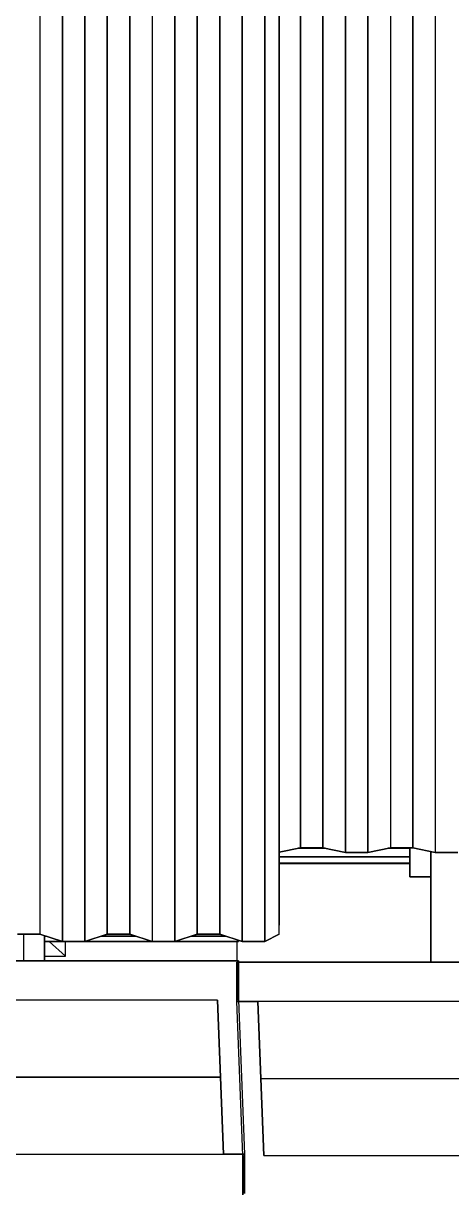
# Model space of a CAD drawing. Extents: x -32 to 51.8, y -51.6 to -5.5.
# Drawn here: x 0.454 to 2.086, y -21.028 to -16.562 of the extents above; entities that cross this region are included whole.
import ezdxf

# ---------------------------------------------------------------- set-up
doc = ezdxf.new("R2010")
doc.units = 0
doc.header["$MEASUREMENT"] = 0
doc.layers.get('0').update_dxf_attribs({"linetype": 'CONTINUOUS'})
doc.layers.add('hachures', color=5, linetype='CONTINUOUS')

msp = doc.modelspace()

# ---------------------------------------------------------------- linework, layer by layer
for p, q in [((1.429, -20.0044), (1.4291, -12.9711)), ((1.4291, -12.9713), (1.429, -20.0044)), ((1.3736, -20.0657), (1.3736, -13.0323)), ((1.4289, -20.0389), (1.429, -13.0055)), ((1.429, -19.7256), (1.51, -19.7089)), ((1.51, -19.7089), (1.429, -19.7257)), ((1.5013, -19.7107), (1.6043, -19.7107)), ((1.6043, -19.7107), (1.5013, -19.7107)), ((1.51, -19.7089), (1.5957, -19.7089)), ((1.5957, -19.7089), (1.51, -19.7089)), ((1.5957, -19.7089), (1.6814, -19.7266)), ((1.6814, -19.7266), (1.5957, -19.7089)), ((1.5957, -19.7089), (1.5957, -19.7089)), ((1.6814, -19.7266), (1.7671, -19.7266)), ((1.6814, -19.7266), (1.6814, -19.7266)), ((1.7671, -19.7266), (1.6814, -19.7266)), ((1.7671, -19.7266), (1.8528, -19.7089)), ((1.8528, -19.7089), (1.7671, -19.7266)), ((1.7671, -19.7266), (1.7671, -19.7266)), ((1.8442, -19.7107), (1.9271, -19.7107)), ((1.9271, -19.7107), (1.8442, -19.7107)), ((1.8528, -19.7089), (1.9385, -19.7089)), ((1.9385, -19.7089), (1.8528, -19.7089)), ((1.9271, -19.82), (1.9271, -19.7089)), ((1.9271, -19.7089), (1.9271, -19.82)), ((1.9385, -19.7089), (2.0242, -19.7266)), ((1.9385, -19.7089), (1.9385, -19.7089)), ((2.0242, -19.7267), (1.9385, -19.7089)), ((2.0071, -20.1452), (2.0071, -19.7231)), ((2.0071, -19.7231), (2.0071, -20.1452)), ((2.0071, -19.7231), (2.0071, -19.82)), ((2.0071, -19.82), (2.0071, -19.7231)), ((2.0242, -19.7266), (2.11, -19.7266)), ((2.11, -19.7267), (2.0242, -19.7267)), ((1.9271, -19.7434), (1.429, -19.7433)), ((1.429, -19.7433), (1.9271, -19.7434)), ((1.9271, -19.7679), (1.429, -19.7679)), ((1.429, -19.7679), (1.9271, -19.7679)), ((1.9271, -19.7699), (1.429, -19.7699)), ((1.9271, -19.7699), (1.9271, -19.7714)), ((1.9271, -19.7714), (1.9271, -19.7714)), ((1.9271, -19.7714), (1.9271, -19.82)), ((2.0071, -19.82), (1.9271, -19.82)), ((1.9271, -19.82), (2.0071, -19.82)), ((1.9271, -19.82), (1.9271, -19.82)), ((2.0071, -19.82), (2.0071, -20.1452)), ((1.4289, -20.0389), (1.429, -20.0044)), ((0.4307, -20.0389), (0.5164, -20.0389)), ((0.5164, -20.0389), (0.4307, -20.0389)), ((0.4537, -20.0389), (0.4537, -20.1406)), ((0.5164, -20.0389), (0.6022, -20.0657)), ((0.6022, -20.0657), (0.5164, -20.0389)), ((0.5337, -20.0443), (0.5337, -20.1406)), ((0.5337, -20.1406), (0.5337, -20.0443)), ((0.5389, -20.0459), (0.5337, -20.0459)), ((0.5337, -20.0459), (0.5389, -20.0459)), ((0.6879, -20.0657), (0.7736, -20.0389)), ((0.7736, -20.0389), (0.6879, -20.0657)), ((0.8817, -20.0459), (0.7511, -20.0459)), ((0.7511, -20.0459), (0.8817, -20.0459)), ((0.7736, -20.0389), (0.8593, -20.0389)), ((0.8593, -20.0389), (0.7736, -20.0389)), ((0.8593, -20.0389), (0.945, -20.0657)), ((0.945, -20.0657), (0.8593, -20.0389)), ((1.0307, -20.0657), (1.1164, -20.0389)), ((1.1164, -20.0389), (1.0307, -20.0657)), ((1.2246, -20.0459), (1.094, -20.0459)), ((1.094, -20.0459), (1.2246, -20.0459)), ((1.1164, -20.0389), (1.2022, -20.0389)), ((1.2022, -20.0389), (1.1164, -20.0389)), ((1.2022, -20.0389), (1.2879, -20.0657)), ((1.2879, -20.0657), (1.2022, -20.0389)), ((1.3736, -20.0657), (1.4289, -20.0389)), ((1.4289, -20.0389), (1.3736, -20.0657)), ((0.5337, -20.066), (1.2737, -20.0661)), ((0.5337, -20.066), (0.5337, -20.1227)), ((1.2737, -20.0661), (0.5337, -20.066)), ((0.5522, -20.066), (0.6137, -20.1227)), ((0.6022, -20.0657), (0.6879, -20.0657)), ((0.6879, -20.0657), (0.6022, -20.0657)), ((0.6137, -20.1227), (0.6137, -20.066)), ((0.945, -20.0657), (1.0307, -20.0657)), ((1.0307, -20.0657), (0.945, -20.0657)), ((1.2671, -20.0661), (1.2671, -20.1406)), ((1.2737, -20.0613), (1.2737, -20.0621)), ((1.2737, -20.0661), (1.2737, -20.0613)), ((1.2737, -20.0613), (1.2737, -20.0661)), ((1.2737, -20.0621), (1.2737, -20.0613)), ((1.2737, -20.0621), (1.2737, -20.0661)), ((1.2879, -20.0657), (1.3736, -20.0657)), ((1.3736, -20.0657), (1.2879, -20.0657)), ((1.1937, -20.1406), (-2.6463, -20.1406)), ((1.1937, -20.1406), (-2.6463, -20.1406)), ((-2.6463, -20.1406), (1.1937, -20.1406)), ((1.1937, -20.1406), (-0.5448, -20.1406)), ((-0.5448, -20.1406), (1.1937, -20.1406)), ((0.5337, -20.1227), (0.6137, -20.1227)), ((1.1937, -20.1406), (0.5337, -20.1406)), ((0.5337, -20.1406), (1.1937, -20.1406)), ((1.2737, -20.1406), (1.1937, -20.1406)), ((1.1937, -20.1406), (1.2737, -20.1406)), ((1.2737, -20.1406), (1.1937, -20.1406)), ((1.2737, -20.1406), (1.2737, -20.1452)), ((1.2737, -20.1406), (1.2737, -20.1452)), ((1.2737, -20.1452), (1.2737, -20.1406)), ((1.2737, -20.1452), (1.2737, -20.1406)), ((1.2737, -20.1406), (1.2737, -20.2906)), ((1.2737, -20.1406), (1.2737, -20.1452)), ((1.2737, -20.2906), (1.2737, -20.1406)), ((1.3471, -20.1452), (1.2671, -20.1452)), ((1.2671, -20.2952), (1.2671, -20.1452)), ((1.2671, -20.1452), (1.3471, -20.1452)), ((1.2671, -20.1452), (1.2671, -20.2952)), ((1.3471, -20.1452), (1.2737, -20.1452)), ((1.2737, -20.1452), (1.3471, -20.1452)), ((1.2737, -20.1452), (1.3471, -20.1452)), ((1.2737, -20.1452), (1.3471, -20.1452)), ((1.3471, -20.1452), (1.2737, -20.1452)), ((1.3471, -20.1452), (1.3471, -20.1452)), ((1.3471, -20.1452), (2.0071, -20.1452)), ((1.3471, -20.1452), (1.3471, -20.1452)), ((1.3471, -20.1452), (1.3471, -20.1452)), ((3.1086, -20.1452), (1.3471, -20.1452)), ((3.1086, -20.1452), (1.3471, -20.1452)), ((1.3471, -20.1452), (3.1086, -20.1452)), ((5.1871, -20.1452), (1.3471, -20.1452)), ((1.3471, -20.1452), (5.1871, -20.1452)), ((5.1871, -20.1452), (1.3471, -20.1452)), ((1.3471, -20.1452), (5.1871, -20.1452)), ((1.3471, -20.1452), (2.0071, -20.1452)), ((1.1937, -20.2906), (-2.6463, -20.2906)), ((1.1937, -20.2906), (1.2167, -20.8785)), ((1.2167, -20.8785), (1.1937, -20.2906)), ((1.3471, -20.2952), (1.2671, -20.2952)), ((1.2671, -20.2952), (1.3471, -20.2952)), ((1.2901, -20.8831), (1.2671, -20.2952)), ((1.2671, -20.2952), (1.3471, -20.2952)), ((1.2737, -20.2906), (1.2967, -20.8785)), ((5.1871, -20.2952), (1.3471, -20.2952)), ((1.3701, -20.8831), (1.3471, -20.2952)), ((1.3471, -20.2952), (1.3701, -20.8831)), ((1.2052, -20.5846), (-0.3077, -20.5845)), ((-0.3077, -20.5845), (1.2052, -20.5846)), ((1.3586, -20.5891), (2.8714, -20.5892)), ((-2.6233, -20.8785), (1.2167, -20.8785)), ((1.2167, -20.8785), (1.2967, -20.8785)), ((1.2167, -20.8785), (1.2899, -20.8785)), ((1.2967, -20.8785), (1.2167, -20.8785)), ((1.2167, -20.8785), (1.2899, -20.8785)), ((1.2967, -20.8785), (1.2167, -20.8785)), ((1.2671, -20.8785), (1.2671, -20.8785)), ((1.2899, -20.8785), (1.2899, -20.8785)), ((1.2901, -21.0331), (1.2901, -20.8831)), ((1.2901, -20.8831), (1.2901, -21.0331)), ((1.2967, -20.8785), (1.2967, -21.0285)), ((1.2967, -21.0285), (1.2967, -20.8785)), ((1.3701, -20.8831), (5.2101, -20.8831))]:
    msp.add_line(p, q)
at = {"layer": 'hachures'}
for p, q in [((1.51, -19.7089), (1.51, -12.0671)), ((1.51, -12.0671), (1.51, -19.7089)), ((1.5957, -19.7089), (1.5957, -12.0671)), ((1.5957, -12.0671), (1.5957, -19.7089)), ((1.6814, -12.0848), (1.6814, -19.7266)), ((1.6814, -19.7266), (1.6814, -12.0848)), ((1.7672, -12.0848), (1.7671, -19.7266)), ((1.7671, -19.7266), (1.7672, -12.0848)), ((1.8529, -12.0671), (1.8528, -19.7089)), ((1.9386, -12.0671), (1.9385, -19.7089)), ((1.9385, -19.7089), (1.9386, -12.0671)), ((2.0243, -12.0848), (2.0242, -19.7267)), ((0.5165, -13.0055), (0.5164, -20.0389)), ((0.6022, -13.0323), (0.6022, -20.0657)), ((0.6022, -20.0657), (0.6022, -13.0323)), ((0.6879, -13.0323), (0.6879, -20.0657)), ((0.6879, -20.0657), (0.6879, -13.0323)), ((0.7736, -13.0055), (0.7736, -20.0389)), ((0.7736, -20.0389), (0.7736, -13.0055)), ((0.8593, -20.0389), (0.8594, -13.0055)), ((0.8594, -13.0055), (0.8593, -20.0389)), ((0.9451, -13.0323), (0.945, -20.0657)), ((1.0308, -13.0323), (1.0307, -20.0657)), ((1.0307, -20.0657), (1.0308, -13.0323)), ((1.1165, -13.0055), (1.1164, -20.0389)), ((1.1164, -20.0389), (1.1165, -13.0055)), ((1.2022, -13.0055), (1.2022, -20.0389)), ((1.2022, -20.0389), (1.2022, -13.0055)), ((1.2879, -13.0323), (1.2879, -20.0657)), ((1.2879, -20.0657), (1.2879, -13.0323)), ((1.3736, -13.0323), (1.3736, -20.0657))]:
    msp.add_line(p, q, dxfattribs=at)

doc.saveas('drawing.dxf')
